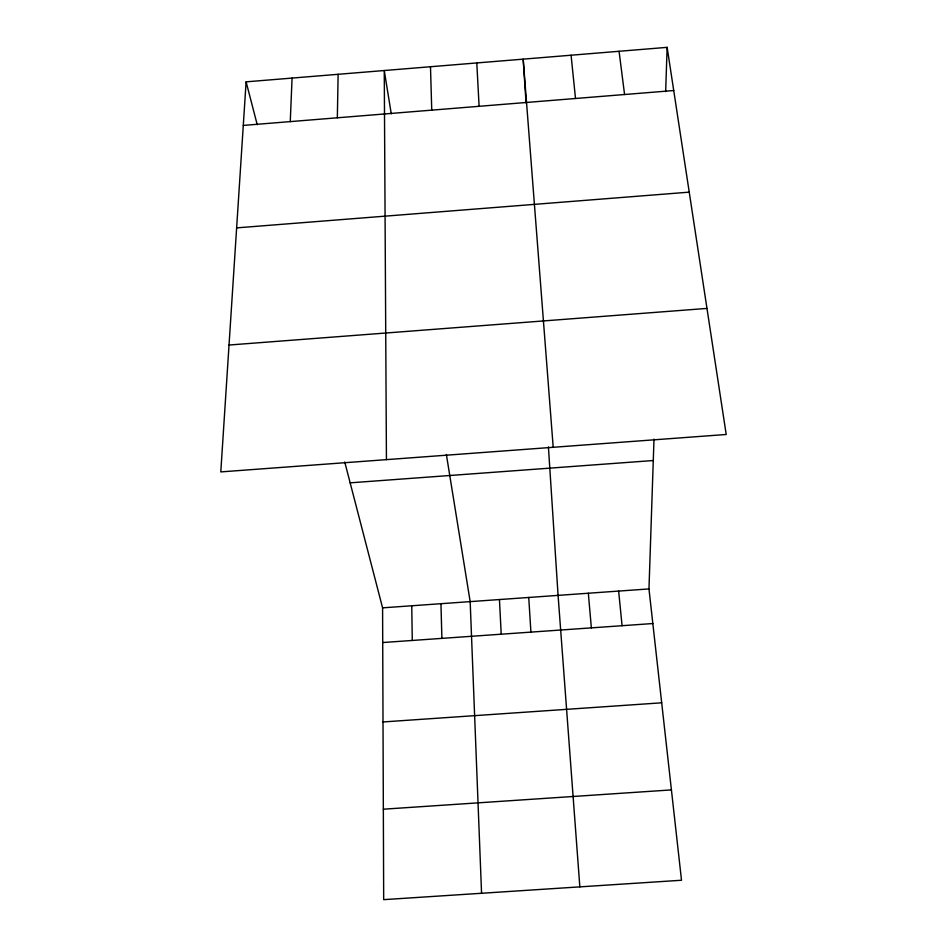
<?xml version="1.0" encoding="UTF-8"?>
<svg xmlns="http://www.w3.org/2000/svg" width="947" height="947" viewBox="0 0 947 947"><rect width="100%" height="100%" fill="white"/><g stroke="black" fill="none" stroke-linecap="round" stroke-linejoin="round"><path stroke-width="1.42" d="M337.333 117.795L338.126 74.304M344.744 461.994L382.588 607.844L383.677 899.65L681.509 880.248L648.967 588.927L653.998 439.1M665.658 91.61L667.138 47.35L246.113 81.844L220.793 471.902L726.207 434.484L667.138 47.35M290.267 121.607L292.067 78.08M243.284 125.418L673.731 90.533M236.632 227.884L689.227 192.146M229.032 345.028L706.971 308.414M350.153 482.84L653.276 460.526M382.588 607.844L648.967 588.927M382.718 642.539L652.838 623.54M383.014 721.957L661.693 702.804M383.334 809.2L671.423 789.905M246.113 81.844L257.229 124.708M391.265 113.853L384.257 70.528L386.435 459.638M446.368 454.477L470.174 601.629L481.561 893.27M619.066 51.292L624.57 94.511M571.077 55.222L575.504 98.488M618.64 591.082L622.072 625.707M588.336 593.236L591.354 627.873M553.202 447.292L523.182 59.14L526.035 102.927M579.848 886.877L558.079 595.379L548.42 446.913M528.746 597.462L530.912 632.123M476.791 62.952L479.099 106.301M499.448 599.546L501.212 634.206M430.483 66.74L431.749 110.148M440.947 603.701L441.894 638.385M411.744 605.772L412.288 640.468"/></g></svg>
